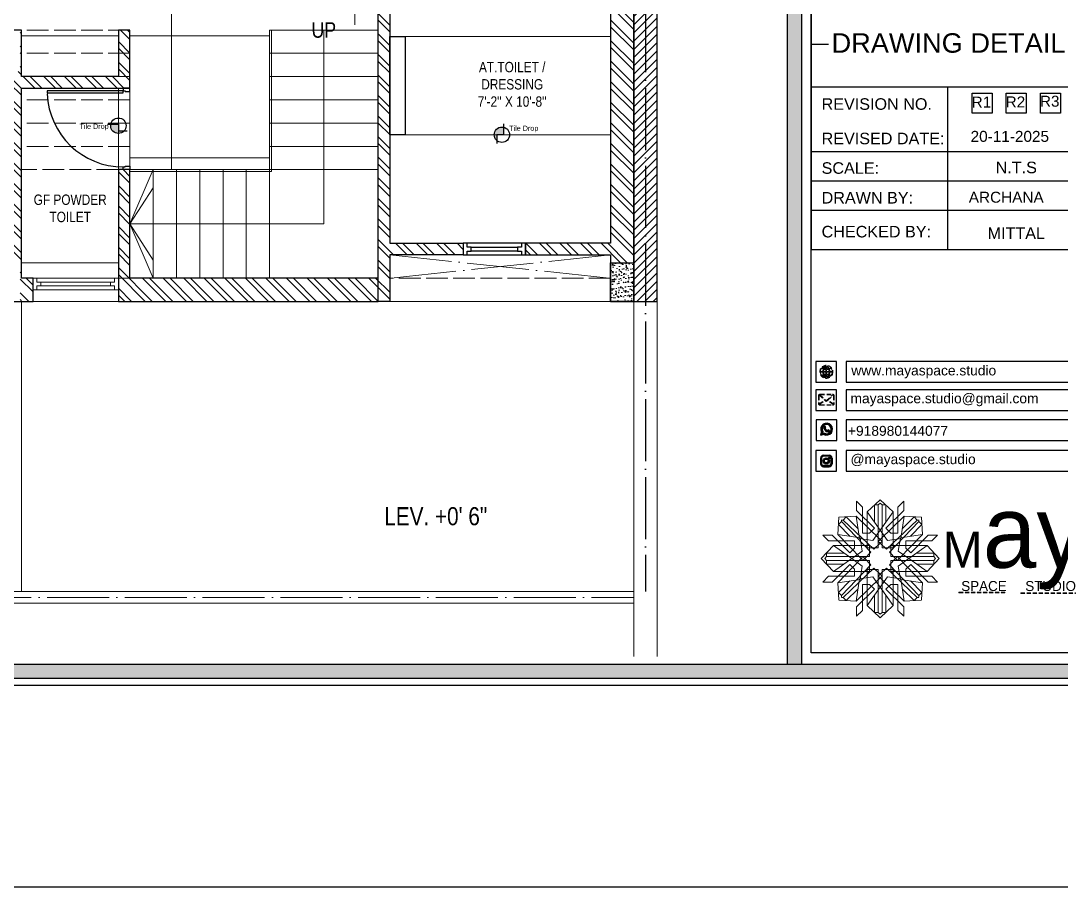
# Model space of a CAD drawing. Header units: millimetres. Extents: x 56222 to 3066687, y -650199 to -121287.
# Drawn here: x 151330.2 to 151732.8, y -179985.6 to -179650.4 of the extents above; entities that cross this region are included whole.
import ezdxf
from ezdxf.enums import TextEntityAlignment as Align

# ---------------------------------------------------------------- set-up
doc = ezdxf.new("R2010")
doc.units = ezdxf.units.MM
doc.header["$MEASUREMENT"] = 0
for name, pattern in [('ACAD_ISO02W100', [15, 12, -3]), ('ACAD_ISO04W100', [30, 24, -3, 0, -3]), ('DASHEDX2', [1.5, 1, -0.5])]:
    doc.linetypes.add(name, pattern=pattern)
for name, color, linetype in [('AR DOOR', 40, 'Continuous'), ('AR ELE-5', 134, 'Continuous'), ('GROUND FLOOR  ( Text )', 251, 'Continuous'), ('WIN', 250, 'Continuous')]:
    doc.layers.add(name, color=color, linetype=linetype)
for name, color, linetype, lineweight in [('COLUMN', 1, 'Continuous', 30), ('dim05', 1, 'Continuous', 13), ('Dimension', 10, 'DASHEDX2', 20), ('Electrical', 84, 'Continuous', 30), ('FIRST FLOOR ( TEXT )', 7, 'Continuous', 9), ('GROUND FLOOR', 7, 'Continuous', 9), ('GROUND FLOOR  ( HATCH )', 251, 'Continuous', 9), ('GROUND FLOOR  ( PLINE )', 251, 'Continuous', 30), ('GROUND FLOOR ( DW_RAIL )', 7, 'Continuous', 9), ('GROUND FLOOR ( STAIR )', 251, 'Continuous', 9), ('NAME PLATE', 7, 'Continuous', 25), ('X_PLOT', 1, 'Continuous', 9), ('XX~SLAB ( BEAM )~ ( DIM )', 7, 'Continuous', 9)]:
    doc.layers.add(name, color=color, linetype=linetype, lineweight=lineweight)
doc.layers.add('hatch', color=253, linetype='Continuous', lineweight=0, transparency=0.4)
doc.layers.add('XX~SLAB ( PLINE )', color=251, linetype='Continuous', plot=False)
doc.styles.add('Arial', font='arial.ttf')
doc.styles.add("Cn_BT_0'-0", font='swissc.ttf')
doc.styles.add('KATHA', font='swissc.ttf')
doc.styles.get("Standard").update_dxf_attribs({"font": 'arial.ttf', "height": 6})
pattern_1 = [(135, (204.745, -82.701), (-3.97747564, -3.97747564), []), (135, (204.745, -80.0495), (-3.97747564, -3.97747564), [])]
pattern_2 = [(50, (204.745, -82.7011), (3.586300913, -0.313760675), [0.375, -4.125]), (355, (204.745, -82.701), (-0.69375667, 3.76096067), [0.3, -3.3]), (100.4514445, (205.0438, -82.7273), (2.892544234, 3.447199955), [0.31870096, -3.50571056]), (46.1842, (204.745, -81.701), (5.33620665, -0.8275964), [0.5625, -6.1875]), (96.6356355, (205.1896, -81.77), (4.67330973, 4.870593), [0.47805171, -5.2585688]), (351.184164, (204.745, -81.701), (4.67330973, 4.870593), [0.45, -4.95]), (21, (205.245, -81.9511), (2.98453526, -2.013094453), [0.375, -4.125]), (326, (205.245, -81.951), (1.21657666, 3.625750225), [0.3, -3.3]), (71.4514447, (205.4936, -82.119), (4.201111884, 1.612655764), [0.31870095, -3.50571056]), (37.5, (204.7449, -82.7011), (0.0607992766, 1.664469269), [0, -3.26, 0, -3.35, 0, -3.3125]), (7.5, (204.745, -82.7011), (1.315347687, 1.97205856), [0, -1.91, 0, -3.185, 0, -1.2625]), (327.5, (203.6299, -82.7011), (2.669112181, -0.112774359), [0, -1.25, 0, -3.9, 0, -5.175]), (317.5, (203.13, -82.7011), (2.915930847, 0.500524912), [0, -1.625, 0, -2.59, 0, -3.675])]

# ---------------------------------------------------------------- blocks, each defined once
blk = doc.blocks.new('*U18')
for points in [[(0, 0), (0, 1120), (-30, 1120), (-30, 0)], [(40, 0), (0, 0), (0, -30), (-10, -30), (-10, -100), (40, -100)], [(-1160, 0), (-1120, 0), (-1120, -30), (-1110, -30), (-1110, -100), (-1160, -100)]]:
    blk.add_lwpolyline(points, close=True)
at = {"layer": 'AR ELE-5', "linetype": 'ByBlock', "ltscale": 15}
blk.add_arc((2, -1), 1122, 92.373, 179.9653, dxfattribs=at)
blk = doc.blocks.new('FSFSF')
at = {"color": 42, "lineweight": 5, "true_color": 0xe0ac11}
for p, q in [((28603.86, 139.69), (28608.58, 144.08)), ((28613.31, 139.69), (28608.58, 144.08)), ((28600.03, 143.51), (28600.03, 140.16)), ((28602.15, 141.41), (28600.03, 143.51)), ((28606.47, 133.76), (28600.03, 140.16)), ((28602.15, 141.41), (28602.15, 131.95)), ((28607.9, 142.22), (28606.58, 142.22)), ((28606.58, 142.22), (28606.58, 135.84)), ((28607.9, 142.22), (28608.58, 142.85)), ((28607.9, 142.22), (28607.9, 126.58)), ((28609.27, 142.22), (28608.59, 142.85)), ((28609.27, 142.22), (28609.27, 126.58)), ((28609.27, 142.22), (28610.59, 142.22)), ((28610.59, 142.22), (28610.59, 135.84)), ((28610.7, 133.76), (28617.14, 140.16)), ((28615.02, 141.41), (28617.14, 143.51)), ((28615.02, 141.41), (28615.02, 131.95)), ((28617.14, 143.51), (28617.14, 140.16)), ((28593.19, 131.45), (28593.54, 137.71)), ((28599.8, 138.06), (28593.54, 137.71)), ((28595.12, 136.69), (28594.53, 136.69)), ((28594.56, 136.12), (28594.56, 136.71)), ((28596.24, 137.86), (28595.12, 136.69)), ((28606.27, 126.08), (28595.12, 136.69)), ((28596.24, 137.86), (28600.47, 133.65)), ((28601.03, 130), (28599.8, 138.06)), ((28599.8, 138.05), (28608.58, 129.56)), ((28603.86, 126.58), (28603.86, 139.69)), ((28603.86, 139.69), (28608.58, 133.02)), ((28613.31, 139.69), (28608.59, 133.02)), ((28617.37, 138.05), (28608.59, 129.56)), ((28610.9, 126.08), (28622.05, 136.69)), ((28613.31, 126.58), (28613.31, 139.69)), ((28616.14, 130), (28617.37, 138.06)), ((28620.93, 137.86), (28616.7, 133.65)), ((28617.37, 138.06), (28623.63, 137.71)), ((28620.93, 137.86), (28622.05, 136.69)), ((28622.05, 136.69), (28622.64, 136.69)), ((28622.62, 136.12), (28622.62, 136.71)), ((28624, 131.45), (28623.65, 137.71)), ((28593.39, 135), (28594.56, 136.12)), ((28593.39, 135), (28597.6, 130.78)), ((28605.17, 124.98), (28594.56, 136.12)), ((28606.47, 133.76), (28604.75, 131.95)), ((28605.86, 129.18), (28608.58, 133.02)), ((28611.31, 129.18), (28608.59, 133.02)), ((28610.7, 133.76), (28612.42, 131.95)), ((28612.02, 124.98), (28622.62, 136.12)), ((28623.8, 135), (28619.59, 130.78)), ((28623.8, 135), (28622.62, 136.12)), ((28587.73, 131.22), (28591.08, 131.22)), ((28589.84, 129.1), (28587.73, 131.22)), ((28589.84, 129.1), (28599.29, 129.1)), ((28597.49, 124.78), (28591.08, 131.22)), ((28593.19, 131.45), (28601.69, 122.67)), ((28601.25, 130.22), (28593.19, 131.45)), ((28599.29, 126.5), (28599.29, 129.1)), ((28605.86, 129.18), (28601.03, 130)), ((28602.07, 125.39), (28601.25, 130.22)), ((28604.75, 131.95), (28602.15, 131.95)), ((28607.9, 128.92), (28608.58, 129.56)), ((28607.9, 128.92), (28608.58, 128.27)), ((28609.27, 128.92), (28608.59, 129.56)), ((28609.27, 128.92), (28608.59, 128.27)), ((28611.31, 129.18), (28616.14, 130)), ((28612.42, 131.95), (28615.02, 131.95)), ((28615.12, 125.39), (28615.94, 130.22)), ((28623.99, 131.45), (28615.5, 122.67)), ((28615.94, 130.22), (28624, 131.45)), ((28627.34, 129.1), (28617.89, 129.1)), ((28617.89, 126.5), (28617.89, 129.1)), ((28619.7, 124.78), (28626.1, 131.22)), ((28629.45, 131.22), (28626.1, 131.22)), ((28627.34, 129.1), (28629.45, 131.22)), ((28591.56, 127.39), (28587.17, 122.66)), ((28604.66, 127.39), (28591.56, 127.39)), ((28591.56, 127.39), (28598.23, 122.67)), ((28597.49, 124.78), (28599.29, 126.5)), ((28602.07, 125.39), (28598.23, 122.67)), ((28605.17, 124.98), (28602.97, 122.67)), ((28603.68, 126.54), (28603.68, 127.39)), ((28604.66, 126.54), (28603.68, 126.54)), ((28604.71, 127.57), (28603.86, 127.57)), ((28607.9, 126.58), (28603.86, 126.58)), ((28604.66, 123.35), (28604.66, 127.39)), ((28604.7, 126.58), (28604.71, 127.57)), ((28606.27, 126.08), (28608.58, 128.27)), ((28610.9, 126.08), (28608.59, 128.27)), ((28609.27, 126.58), (28613.31, 126.58)), ((28612.02, 124.98), (28614.21, 122.67)), ((28612.46, 126.58), (28612.46, 127.57)), ((28612.46, 127.57), (28613.31, 127.57)), ((28612.52, 123.35), (28612.52, 127.39)), ((28612.52, 127.39), (28625.63, 127.39)), ((28612.52, 126.54), (28613.51, 126.54)), ((28613.51, 126.54), (28613.51, 127.39)), ((28615.12, 125.39), (28618.96, 122.67)), ((28619.7, 124.78), (28617.89, 126.5)), ((28625.63, 127.39), (28618.96, 122.67)), ((28625.63, 127.39), (28630.02, 122.66)), ((28591.56, 117.94), (28587.17, 122.66)), ((28589.03, 123.35), (28588.4, 122.67)), ((28589.03, 121.98), (28588.4, 122.65)), ((28589.03, 123.35), (28589.03, 124.67)), ((28589.03, 124.67), (28595.4, 124.67)), ((28589.03, 123.35), (28604.66, 123.35)), ((28589.03, 121.98), (28604.66, 121.98)), ((28589.03, 121.98), (28589.03, 120.66)), ((28591.56, 117.94), (28598.23, 122.65)), ((28593.19, 113.88), (28601.69, 122.65)), ((28602.07, 119.94), (28598.23, 122.65)), ((28602.33, 123.35), (28601.69, 122.67)), ((28602.33, 121.98), (28601.69, 122.65)), ((28602.33, 123.35), (28602.97, 122.67)), ((28602.33, 121.98), (28602.97, 122.65)), ((28605.17, 120.35), (28602.97, 122.65)), ((28604.66, 121.98), (28604.66, 117.94)), ((28612.02, 120.35), (28614.21, 122.65)), ((28628.16, 123.35), (28612.52, 123.35)), ((28612.52, 121.98), (28612.52, 117.94)), ((28628.16, 121.98), (28612.52, 121.98)), ((28614.85, 123.35), (28614.21, 122.67)), ((28614.85, 121.98), (28614.21, 122.65)), ((28614.85, 123.35), (28615.5, 122.67)), ((28614.85, 121.98), (28615.5, 122.65)), ((28615.12, 119.94), (28618.96, 122.65)), ((28623.99, 113.88), (28615.5, 122.65)), ((28625.63, 117.94), (28618.96, 122.65)), ((28628.16, 124.67), (28621.78, 124.67)), ((28625.63, 117.94), (28630.02, 122.66)), ((28628.16, 123.35), (28628.16, 124.67)), ((28628.16, 123.35), (28628.78, 122.67)), ((28628.16, 121.98), (28628.78, 122.65)), ((28628.16, 121.98), (28628.16, 120.66)), ((28589.03, 120.66), (28595.4, 120.66)), ((28597.49, 120.54), (28591.08, 114.11)), ((28604.66, 117.94), (28591.56, 117.94)), ((28605.17, 120.35), (28594.56, 109.2)), ((28606.27, 119.15), (28595.12, 108.54)), ((28597.49, 120.54), (28599.29, 118.83)), ((28599.29, 118.83), (28599.29, 116.23)), ((28602.07, 119.94), (28601.25, 115.1)), ((28604.66, 118.78), (28603.68, 118.78)), ((28603.68, 118.78), (28603.68, 117.94)), ((28607.9, 118.65), (28603.86, 118.65)), ((28603.86, 118.65), (28603.86, 105.54)), ((28604.71, 117.66), (28603.86, 117.66)), ((28604.7, 118.65), (28604.71, 117.66)), ((28606.27, 119.15), (28608.58, 116.96)), ((28607.9, 103.01), (28607.9, 118.65)), ((28610.9, 119.15), (28608.59, 116.96)), ((28609.27, 118.65), (28613.31, 118.65)), ((28609.27, 103.01), (28609.27, 118.65)), ((28610.9, 119.15), (28622.05, 108.54)), ((28612.02, 120.35), (28622.62, 109.2)), ((28612.46, 118.65), (28612.46, 117.66)), ((28612.46, 117.66), (28613.31, 117.66)), ((28612.52, 118.78), (28613.51, 118.78)), ((28612.52, 117.94), (28625.63, 117.94)), ((28613.31, 118.65), (28613.31, 105.54)), ((28613.51, 118.78), (28613.51, 117.94)), ((28615.12, 119.94), (28615.94, 115.1)), ((28619.7, 120.54), (28617.89, 118.83)), ((28617.89, 118.83), (28617.89, 116.23)), ((28619.7, 120.54), (28626.1, 114.11)), ((28628.16, 120.66), (28621.78, 120.66)), ((28589.84, 116.23), (28587.73, 114.11)), ((28587.73, 114.11), (28591.08, 114.11)), ((28589.84, 116.23), (28599.29, 116.23)), ((28601.25, 115.1), (28593.19, 113.87)), ((28593.19, 113.87), (28593.54, 107.62)), ((28593.39, 110.32), (28597.6, 114.55)), ((28599.8, 107.17), (28608.58, 115.67)), ((28601.03, 115.23), (28599.8, 107.17)), ((28605.86, 116.05), (28601.03, 115.23)), ((28605.86, 116.05), (28608.58, 112.21)), ((28607.9, 116.31), (28608.58, 116.96)), ((28607.9, 116.31), (28608.58, 115.67)), ((28609.27, 116.31), (28608.59, 116.96)), ((28609.27, 116.31), (28608.59, 115.67)), ((28611.31, 116.05), (28608.59, 112.21)), ((28617.37, 107.17), (28608.59, 115.67)), ((28611.31, 116.05), (28616.14, 115.23)), ((28615.94, 115.1), (28624, 113.87)), ((28616.14, 115.23), (28617.37, 107.17)), ((28627.34, 116.23), (28617.89, 116.23)), ((28623.8, 110.32), (28619.59, 114.55)), ((28624, 113.87), (28623.65, 107.62)), ((28629.45, 114.11), (28626.1, 114.11)), ((28627.34, 116.23), (28629.45, 114.11)), ((28593.39, 110.32), (28594.56, 109.2)), ((28596.24, 107.37), (28600.47, 111.58)), ((28606.47, 111.47), (28600.03, 105.07)), ((28602.15, 103.82), (28602.15, 113.27)), ((28604.75, 113.27), (28602.15, 113.27)), ((28603.86, 105.54), (28608.58, 112.21)), ((28606.47, 111.47), (28604.75, 113.27)), ((28613.31, 105.54), (28608.59, 112.21)), ((28610.7, 111.47), (28612.42, 113.27)), ((28610.7, 111.47), (28617.14, 105.07)), ((28612.42, 113.27), (28615.02, 113.27)), ((28615.02, 103.82), (28615.02, 113.27)), ((28620.93, 107.37), (28616.7, 111.58)), ((28623.8, 110.32), (28622.62, 109.2)), ((28599.8, 107.17), (28593.54, 107.52)), ((28595.12, 108.54), (28594.53, 108.54)), ((28594.56, 109.2), (28594.56, 108.61)), ((28596.24, 107.37), (28595.12, 108.54)), ((28606.58, 103.01), (28606.58, 109.38)), ((28610.59, 103.01), (28610.59, 109.38)), ((28617.37, 107.17), (28623.63, 107.52)), ((28620.93, 107.37), (28622.05, 108.54)), ((28622.05, 108.54), (28622.64, 108.54)), ((28622.62, 109.2), (28622.62, 108.61)), ((28600.03, 101.71), (28600.03, 105.07)), ((28602.15, 103.82), (28600.03, 101.71)), ((28603.86, 105.54), (28608.58, 101.15)), ((28607.9, 103.01), (28606.58, 103.01)), ((28607.9, 103.01), (28608.58, 102.38)), ((28613.31, 105.54), (28608.58, 101.15)), ((28609.27, 103.01), (28608.59, 102.38)), ((28609.27, 103.01), (28610.59, 103.01)), ((28615.02, 103.82), (28617.14, 101.71)), ((28617.14, 101.71), (28617.14, 105.07))]:
    blk.add_line(p, q, dxfattribs=at)
blk = doc.blocks.new('hgwg')
at = {"layer": 'Dimension', "true_color": 0xd39e00}
h = blk.add_hatch(color=42, dxfattribs=at)
h.dxf.hatch_style = 1
h.paths.add_polyline_path([(27505.71, 45.05), (27494.27, 45.05), (27494.27, 44.9), (27505.71, 44.9)])
h = blk.add_hatch(color=42, dxfattribs=at)
h.dxf.hatch_style = 1
h.paths.add_polyline_path([(27523.3, 44.9), (27509.68, 44.9), (27509.68, 44.75), (27523.3, 44.75)])
at = {"layer": 'Dimension', "color": 42, "true_color": 0xd39e00}
for p, q in [((27494.27, 45.05), (27505.71, 45.05)), ((27494.27, 44.9), (27494.27, 45.05)), ((27494.27, 44.9), (27505.71, 44.9)), ((27505.71, 45.05), (27505.71, 44.9)), ((27509.68, 44.9), (27523.3, 44.9)), ((27509.68, 44.9), (27509.68, 44.75)), ((27509.68, 44.75), (27523.3, 44.75)), ((27523.3, 44.75), (27523.3, 44.9))]:
    blk.add_line(p, q, dxfattribs=at)
at = {"layer": 'Dimension', "color": 42, "true_color": 0xd39e00, "attachment_point": 1}
for s, width, insert, char_height in [('{\\fCinzel|b0|i0|c0|p2;\\H1.5x;M\\fAmsterdam One|b0|i0|c0|p2;\\H2x;aya}', 85.3277, (27490.17, 69.17), 6), ('{\\fCinzel|b0|i0|c0|p0;SPACE     STUDIO}', 66.129, (27494.83, 47.86), 2.5)]:
    blk.add_mtext_dynamic_manual_height_columns(s, width=width, gutter_width=30, heights=[0], dxfattribs=dict(at, insert=insert, char_height=char_height))
blk = doc.blocks.new('QEGW4TG')
at = {"layer": 'Dimension', "true_color": 0x000000}
h = blk.add_hatch(color=18, dxfattribs=at)
h.dxf.hatch_style = 1
h.paths.add_polyline_path([(1.19, 1.98), (1.03, 1.3, 0.550912), (1.11, 1.23), (1.75, 1.39, 6.344125)])
h.paths.add_polyline_path([(1.81, 1.7), (1.4, 1.6), (1.5, 2.03, -9.071339)], flags=16)
h.paths.add_polyline_path([(2.69, 1.93, -0.240623), (1.75, 2.69, -0.209023), (1.73, 3, -0.17811), (1.89, 3.19, -0.370089), (2.01, 3.18), (2.17, 2.86, -0.071517), (2.06, 2.73, 0.321676), (2.05, 2.65, 0.122183), (2.53, 2.25, 0.066047), (2.69, 1.93, 0.375674), (3.11, 2.16, 0.370089), (3.07, 2.28, 1.584334), (2.66, 2.41), (3.13, 2.26, -0.456711)], flags=0)
h = blk.add_hatch(color=18, dxfattribs=at)
h.dxf.hatch_style = 1
h.paths.add_polyline_path([(2.69, 2.34, 0.040749), (2.63, 2.27, -0.441282), (2.53, 2.25, -0.11828), (2.06, 2.64, -0.441282), (2.07, 2.74, 0.040749), (2.13, 2.81, 0.290083), (2.14, 2.92), (2.01, 3.18, 0.316231), (1.91, 3.2, 0.190337), (1.73, 3, 0.170513), (1.72, 2.74, 0.252784), (2.69, 1.93, 0.170513), (2.95, 1.97, 0.190337), (3.11, 2.18, 0.466684), (3.03, 2.29), (2.79, 2.37, 0.273721)])
for p, q in [((2.01, 3.18), (2.14, 2.92)), ((3.07, 2.28), (2.8, 2.36)), ((1.19, 1.98), (1.03, 1.3)), ((1.1, 1.23), (1.75, 1.39)), ((1.5, 2.03), (1.4, 1.6)), ((1.4, 1.6), (1.81, 1.7))]:
    blk.add_line(p, q)
blk.add_lwpolyline([(0, 0), (4.68, 0), (4.68, 4.68), (0, 4.68)], close=True)
for centre, radius, start, end in [((2.39, 2.56), 1.34, 241.4727, 205.6422), ((2.39, 2.56), 1.04, 235.9962, 210.8333), ((2.09, 2.87), 0.39, 159.7007, 198.4072), ((2.96, 3.23), 1.33, 201.4218, 258.1669), ((2.07, 2.87), 0.364, 118.9685, 159.3648), ((1.94, 3.12), 0.0896, 41.8985, 123.1344), ((2.11, 2.68), 0.066, 135.9932, 224.8892), ((1.67, 3.16), 0.586, 312.4617, 321.8728), ((3.12, 3.42), 1.31, 216.5455, 243.5279), ((2.05, 2.87), 0.104, 320.3924, 28.6971), ((2.76, 2.27), 0.104, 70.4402, 138.745), ((1.09, 1.29), 0.0598, 164.8483, 282.1458), ((2.57, 2.3), 0.066, 234.2482, 323.1441), ((3.11, 1.94), 0.586, 137.2645, 146.6756), ((2.75, 2.31), 0.39, 260.7301, 299.4366), ((2.76, 2.29), 0.364, 299.7725, 340.1688), ((3.03, 2.2), 0.0896, 336.0029, 57.2388)]:
    blk.add_arc(centre, radius, start, end)
blk = doc.blocks.new('ASGERG')
at = {"layer": 'Dimension', "true_color": 0x000000}
h = blk.add_hatch(color=18, dxfattribs=at)
h.dxf.hatch_style = 1
h.paths.add_polyline_path([(0.99, 1.7, 0.402382), (1.83, 1.03), (2.96, 1.03, 0.426145), (3.66, 1.9), (3.66, 2.99, 0.402382), (2.83, 3.67), (1.69, 3.67, 0.426145), (0.99, 2.79)])
h.paths.add_polyline_path([(1.27, 1.72, 0.402382), (1.8, 1.3), (2.94, 1.3, 0.426145), (3.38, 1.85), (3.38, 2.97, 0.402382), (2.85, 3.4), (1.72, 3.4, 0.426145), (1.27, 2.85)], flags=16)
h.paths.add_polyline_path([(3.02, 2.35, -1), (1.64, 2.35, -1)], flags=0)
h.paths.add_polyline_path([(2.74, 2.35, -1), (1.92, 2.35, -1)], flags=0)
h.paths.add_polyline_path([(3.19, 3.02, -1), (2.86, 3.02, -1)], flags=0)
h.paths.add_polyline_path([(1.64, 2.35, 1), (3.02, 2.35, 1)], flags=0)
h = blk.add_hatch(color=18, dxfattribs=at)
h.dxf.hatch_style = 1
h.paths.add_polyline_path([(3.02, 2.35, 1), (1.64, 2.35, 1)])
h.paths.add_polyline_path([(2.74, 2.35, 1), (1.92, 2.35, 1)], flags=16)
h = blk.add_hatch(color=18, dxfattribs=at)
h.dxf.hatch_style = 1
h.paths.add_polyline_path([(3.19, 3.02, 1), (2.86, 3.02, 1)])
for p, q in [((0.99, 2.99), (0.99, 1.7)), ((1.27, 2.97), (1.27, 1.72)), ((1.69, 3.67), (2.96, 3.67)), ((2.94, 3.4), (1.72, 3.4)), ((3.38, 2.97), (3.38, 1.72)), ((3.66, 2.99), (3.66, 1.7)), ((1.69, 1.03), (2.96, 1.03)), ((2.94, 1.3), (1.72, 1.3))]:
    blk.add_line(p, q)
blk.add_lwpolyline([(0, 0), (4.68, 0), (4.68, 4.68), (0, 4.68)], close=True)
for centre, radius in [((2.33, 2.35), 0.694), ((2.33, 2.35), 0.414), ((3.02, 3.02), 0.168)]:
    blk.add_circle(centre, radius)
for centre, radius, start, end in [((1.76, 2.89), 0.778, 94.8631, 172.8127), ((1.76, 2.91), 0.491, 94.8631, 172.8127), ((2.9, 2.91), 0.491, 7.1873, 85.1369), ((2.89, 2.89), 0.778, 7.1873, 85.1369), ((1.76, 1.8), 0.778, 187.1873, 265.1369), ((1.76, 1.78), 0.491, 187.1873, 265.1369), ((2.9, 1.78), 0.491, 274.8631, 352.8127), ((2.89, 1.8), 0.778, 274.8631, 352.8127)]:
    blk.add_arc(centre, radius, start, end)
blk = doc.blocks.new('ETYETE')
at = {"layer": 'Dimension', "true_color": 0x000000}
h = blk.add_hatch(color=18, dxfattribs=at)
h.dxf.hatch_style = 1
h.paths.add_polyline_path([(3.76, 1.14, 0.414214), (4.12, 1.5), (4.12, 3.29, 0.414214), (3.76, 3.65), (0.92, 3.65, 0.414214), (0.56, 3.29), (0.56, 1.5, 0.414214), (0.92, 1.14)])
h.paths.add_polyline_path([(2.34, 1.98), (2.08, 2.22), (0.76, 1.34, 0.198912), (0.92, 1.28), (3.76, 1.28, 0.198912), (3.92, 1.34), (2.61, 2.22)], flags=16)
h.paths.add_polyline_path([(3.79, 3.51, 0.028783), (3.76, 3.52), (0.92, 3.52, 0.028783), (0.89, 3.51), (2.34, 2.16)], flags=16)
h.paths.add_polyline_path([(2.71, 2.32), (3.92, 3.45, -0.202482), (3.99, 3.29), (3.99, 1.46)], flags=16)
h.paths.add_polyline_path([(1.98, 2.32), (0.7, 1.46), (0.7, 3.52)], flags=16)
blk.add_lwpolyline([(0, 0), (4.68, 0), (4.68, 4.68), (0, 4.68)], close=True)
at = {"layer": 'Dimension', "color": 18, "true_color": 0x000000}
for p, q in [((0.56, 3.29), (0.56, 1.5)), ((0.7, 3.29), (0.7, 1.5)), ((0.76, 3.45), (1.98, 2.32)), ((0.89, 3.51), (2.34, 2.16)), ((0.92, 3.65), (3.76, 3.65)), ((0.92, 3.52), (3.76, 3.52)), ((2.34, 2.16), (3.79, 3.51)), ((2.71, 2.32), (3.92, 3.45)), ((3.99, 3.29), (3.99, 1.5)), ((4.12, 3.29), (4.12, 1.5)), ((0.7, 1.46), (1.98, 2.32)), ((0.76, 1.34), (2.08, 2.22)), ((0.92, 1.28), (3.76, 1.28)), ((0.92, 1.14), (3.76, 1.14)), ((2.08, 2.22), (2.34, 1.98)), ((2.34, 1.98), (2.61, 2.22)), ((3.92, 1.34), (2.61, 2.22)), ((3.98, 1.46), (2.71, 2.32))]:
    blk.add_line(p, q, dxfattribs=at)
for centre, radius, start, end in [((0.92, 3.29), 0.358, 90, 180), ((0.92, 3.29), 0.224, 134.2136, 180), ((0.92, 3.29), 0.224, 90, 96.5948), ((3.76, 3.29), 0.358, 0, 90), ((3.76, 3.29), 0.224, 83.4052, 90), ((3.76, 3.29), 0.224, 0, 45.7864), ((0.92, 1.5), 0.358, 180, 270), ((0.92, 1.5), 0.224, 180, 189.8662), ((0.92, 1.5), 0.224, 225, 270), ((3.76, 1.5), 0.358, 270, 0), ((3.76, 1.5), 0.224, 270, 315), ((3.76, 1.5), 0.224, 350.1338, 0)]:
    blk.add_arc(centre, radius, start, end, dxfattribs=at)
blk = doc.blocks.new('DTGWEGEARG')
at = {"layer": 'Dimension', "true_color": 0x000000}
h = blk.add_hatch(color=18, dxfattribs=at)
h.dxf.hatch_style = 1
h.paths.add_polyline_path([(3.83, 2.34, 1), (0.85, 2.34, 1)])
h.paths.add_polyline_path([(3.3, 1.41, 0.055205), (2.96, 1.58, -0.105795), (2.51, 1.01, 0.169822)], flags=16)
h.paths.add_polyline_path([(2.41, 1.12), (2.41, 1.69, -0.058279), (2.81, 1.63, -0.103353)], flags=16)
h.paths.add_polyline_path([(2.26, 1.13, -0.101741), (1.87, 1.63, -0.057171), (2.26, 1.69)], flags=16)
h.paths.add_polyline_path([(2.17, 1.01, -0.105795), (1.72, 1.58, 0.055205), (1.38, 1.41, 0.169822)], flags=16)
h.paths.add_polyline_path([(3.02, 1.72, 0.081336), (3.13, 2.27), (3.68, 2.27, -0.152069), (3.4, 1.52, 0.05687)], flags=16)
h.paths.add_polyline_path([(2.87, 1.77, 0.061945), (2.41, 1.84), (2.41, 2.27), (2.98, 2.27, -0.081344)], flags=16)
h.paths.add_polyline_path([(2.26, 1.84, 0.060923), (1.8, 1.77, -0.081344), (1.7, 2.27), (2.26, 2.27)], flags=16)
h.paths.add_polyline_path([(1.66, 1.72, 0.05687), (1.28, 1.52, -0.152069), (1, 2.27), (1.55, 2.27, 0.081336)], flags=16)
h.paths.add_polyline_path([(2.98, 2.42), (2.41, 2.42), (2.41, 2.83, 0.061945), (2.87, 2.91, -0.080009)], flags=16)
h.paths.add_polyline_path([(3.13, 2.42, 0.080116), (3.02, 2.96, 0.127778), (2.51, 3.67, -0.36029), (3.68, 2.42)], flags=16)
h.paths.add_polyline_path([(2.26, 2.42), (1.7, 2.42, -0.080009), (1.8, 2.91, 0.060923), (2.26, 2.84)], flags=16)
h.paths.add_polyline_path([(1.55, 2.42), (1, 2.42, -0.150466), (1.28, 3.16, 0.05687), (1.66, 2.96, 0.080116)], flags=16)
h.paths.add_polyline_path([(2.41, 2.98), (2.41, 3.56, -0.103353), (2.81, 3.05, -0.058279)], flags=16)
h.paths.add_polyline_path([(2.26, 2.99, -0.057171), (1.87, 3.05, -0.101741), (2.26, 3.55)], flags=16)
h.paths.add_polyline_path([(1.72, 3.1, -0.055205), (1.38, 3.27, -0.169822), (2.17, 3.67, 0.105795)], flags=16)
blk.add_lwpolyline([(0, 0), (4.68, 0), (4.68, 4.68), (0, 4.68)], close=True)
at = {"layer": 'Dimension', "color": 18, "true_color": 0x000000}
for p, q in [((1, 2.42), (1.55, 2.42)), ((1.7, 2.42), (2.26, 2.42)), ((2.26, 3.55), (2.26, 2.99)), ((2.26, 2.84), (2.26, 2.42)), ((2.41, 3.56), (2.41, 2.98)), ((2.41, 2.83), (2.41, 2.42)), ((2.41, 2.42), (2.98, 2.42)), ((3.13, 2.42), (3.68, 2.42)), ((1, 2.27), (1.55, 2.27)), ((1.7, 2.27), (2.26, 2.27)), ((2.26, 2.27), (2.26, 1.84)), ((2.26, 1.69), (2.26, 1.13)), ((2.41, 2.27), (2.98, 2.27)), ((2.41, 2.27), (2.41, 1.84)), ((2.41, 1.69), (2.41, 1.12)), ((3.13, 2.27), (3.68, 2.27))]:
    blk.add_line(p, q, dxfattribs=at)
blk.add_circle((2.34, 2.34), 1.49, dxfattribs=at)
for centre, radius, start, end in [((2.34, 2.34), 1.34, 142.3819, 176.6093), ((2.34, 4.74), 1.9, 236.1399, 249.1595), ((2.34, 2.34), 1.34, 97.3549, 135.9073), ((2.34, 4.74), 1.75, 236.7417, 249.3811), ((3.28, 2.34), 1.73, 159.0567, 177.3789), ((3.28, 2.34), 1.58, 158.8325, 177.1302), ((3.28, 2.34), 1.73, 129.9301, 154.0867), ((2.34, 4.74), 1.9, 253.6799, 267.6253), ((3.28, 2.34), 1.58, 130.1073, 153.3446), ((2.34, 4.74), 1.75, 254.3336, 267.422), ((1.4, 2.34), 1.58, 26.6554, 50.2584), ((2.34, 4.74), 1.75, 272.3248, 285.6664), ((2.34, 4.74), 1.9, 272.1415, 286.3201), ((2.34, 2.34), 1.34, 3.3907, 82.6451), ((1.4, 2.34), 1.73, 25.9133, 50.0699), ((1.4, 2.34), 1.58, 2.8698, 21.1675), ((2.34, 4.74), 1.75, 290.6189, 303.2583), ((2.34, 4.74), 1.9, 290.8405, 303.8601), ((1.4, 2.34), 1.73, 2.6211, 20.9433), ((2.34, 2.34), 1.34, 183.0315, 217.6181), ((2.34, -0.06), 1.9, 110.8405, 123.8601), ((2.34, -0.06), 1.75, 110.6189, 123.2583), ((2.34, 2.34), 1.34, 224.0927, 262.6451), ((3.28, 2.34), 1.73, 182.3435, 200.9433), ((3.28, 2.34), 1.58, 182.5658, 201.1675), ((3.28, 2.34), 1.73, 205.9133, 230.0699), ((2.34, -0.06), 1.9, 92.3747, 106.3201), ((2.34, -0.06), 1.75, 92.578, 105.6664), ((3.28, 2.34), 1.58, 206.6554, 229.8927), ((2.34, -0.06), 1.9, 73.6799, 87.8585), ((2.34, -0.06), 1.75, 74.3336, 87.6752), ((1.4, 2.34), 1.58, 309.7416, 333.3446), ((1.4, 2.34), 1.73, 309.9301, 334.0867), ((2.34, 2.34), 1.34, 277.3549, 315.9073), ((1.4, 2.34), 1.58, 338.8325, 357.4342), ((2.34, -0.06), 1.75, 56.7417, 69.3811), ((1.4, 2.34), 1.73, 339.0567, 357.6565), ((2.34, -0.06), 1.9, 56.1399, 69.1595), ((2.34, 2.34), 1.34, 322.3819, 356.9685)]:
    blk.add_arc(centre, radius, start, end, dxfattribs=at)
blk = doc.blocks.new('LAYOUT FILE')
at = {"layer": 'NAME PLATE', "true_color": 0xd39e00}
h = blk.add_hatch(color=42, dxfattribs=at)
h.paths.add_polyline_path([(3346889.83, -513806.18), (3346889.83, -514260.7), (3347535.56, -514260.7), (3347535.56, -513806.18)])
h.paths.add_polyline_path([(3346894.36, -513810.71), (3347531.03, -513810.71), (3347531.03, -514256.17), (3346894.36, -514256.17)], flags=16)
blk.add_hatch(color=42, dxfattribs=at).paths.add_polyline_path([(3347433.6, -514256.17), (3347438.13, -514256.17), (3347438.13, -513806.18), (3347433.6, -513806.18)])
at = {"layer": 'NAME PLATE', "color": 42, "true_color": 0xd39e00}
for p, q in [((3347441.2, -514044.12), (3347441.2, -514123.43)), ((3347441.2, -514057.72), (3347446.81, -514057.72)), ((3347441.2, -514071.32), (3347527.96, -514071.32)), ((3347484.98, -514123.43), (3347484.98, -514071.32)), ((3347527.96, -514092.16), (3347441.2, -514092.16)), ((3347527.96, -514101.55), (3347441.2, -514101.55)), ((3347527.96, -514110.94), (3347441.2, -514110.94)), ((3347441.2, -514123.43), (3347527.96, -514123.43))]:
    blk.add_line(p, q, dxfattribs=at)
for points in [[(3346887.56, -513803.91), (3347537.83, -513803.91), (3347537.83, -514262.96), (3346887.56, -514262.96)], [(3346889.83, -513806.18), (3347535.56, -513806.18), (3347535.56, -514260.7), (3346889.83, -514260.7)], [(3347433.6, -514256.17), (3347433.6, -513806.18), (3347438.13, -513806.18), (3347438.13, -514256.17)], [(3346894.36, -513810.71), (3347531.03, -513810.71), (3347531.03, -514256.17), (3346894.36, -514256.17)], [(3347441.2, -514252.44), (3347441.2, -513814.44), (3347527.96, -513814.44), (3347527.96, -514252.44)], [(3347492.73, -514073.33), (3347499.12, -514073.33), (3347499.12, -514079.72), (3347492.73, -514079.72)], [(3347503.67, -514073.33), (3347510.06, -514073.33), (3347510.06, -514079.72), (3347503.67, -514079.72)], [(3347514.62, -514073.33), (3347521.01, -514073.33), (3347521.01, -514079.72), (3347514.62, -514079.72)]]:
    blk.add_lwpolyline(points, close=True, dxfattribs=at)
at = {"layer": 'NAME PLATE', "color": 18, "true_color": 0x000000}
for points in [[(3347452.43, -514165.84), (3347524.78, -514165.84), (3347524.78, -514159.23), (3347452.43, -514159.23)], [(3347452.43, -514174.87), (3347524.78, -514174.87), (3347524.78, -514168.26), (3347452.43, -514168.26)], [(3347452.46, -514184.5), (3347524.78, -514184.5), (3347524.78, -514177.88), (3347452.46, -514177.88)], [(3347452.43, -514194.36), (3347524.78, -514194.36), (3347524.78, -514187.74), (3347452.43, -514187.74)]]:
    blk.add_lwpolyline(points, close=True, dxfattribs=at)
at = {"layer": 'NAME PLATE', "color": 42, "true_color": 0xd39e00}
for name, p, xscale, yscale, zscale in [('DTGWEGEARG', (3347442.76, -514165.84), 1.413658832510879, 1.413658832510879, 1.413658832510879), ('ETYETE', (3347442.76, -514174.87), 1.413658832510879, 1.413658832510879, 1.413658832510879), ('QEGW4TG', (3347442.8, -514184.5), 1.413658832510879, 1.413658832510879, 1.413658832510879), ('ASGERG', (3347442.76, -514194.36), 1.413658832510879, 1.413658832510879, 1.413658832510879), ('FSFSF', (3322302.67, -514330.17), 0.8794785156214666, 0.8794785156214666, 0.8794785156214666), ('hgwg', (3312200.76, -514290.9), 1.283459272116341, 1.283459272116341, 1.283459272116341)]:
    blk.add_blockref(name, p, dxfattribs=dict(at, xscale=xscale, yscale=yscale, zscale=zscale))
at = {"layer": 'NAME PLATE', "style": 'Arial'}
for s, height, p in [('DRAWING DETAIL', 6.2234, (3347485.18, -514060.42)), ('REVISION NO.', 3.6986, (3347462.21, -514078.69)), ('REVISED DATE: ', 3.6986, (3347464.94, -514089.72)), ('SCALE:', 3.699, (3347453.75, -514099.17)), ('DRAWN BY:', 3.699, (3347459.2, -514108.68)), ('CHECKED BY:', 3.6986, (3347462.07, -514119.53)), ('MITTAL', 3.699, (3347506.87, -514120.02))]:
    blk.add_text(s, height=height, dxfattribs=at).set_placement(p, align=Align.CENTER)
at = {"layer": 'NAME PLATE', "insert": (3347506.87, -514095.29, 0), "char_height": 3.699, "width": 7.2187, "attachment_point": 2, "style": 'Arial'}
blk.add_mtext('N.T.S', dxfattribs=at)
at = {"layer": 'NAME PLATE', "color": 18, "true_color": 0x000000, "char_height": 3.1609, "attachment_point": 1}
for s, width, gutter_width, insert in [('www.mayaspace.studio', 49.6053, 41.49, (3347454.06, -514160.52, 0)), ('mayaspace.studio@gmail.com', 30.9472, 25.89, (3347453.81, -514169.44, 0)), ('+918980144077', 120.6798, 25.89, (3347452.99, -514179.84, 0)), ('@mayaspace.studio', 30.9472, 25.89, (3347453.81, -514188.92, 0))]:
    blk.add_mtext_dynamic_manual_height_columns(s, width=width, gutter_width=gutter_width, heights=[0], dxfattribs=dict(at, insert=insert))
blk = doc.blocks.new('DF DF D')
at = {"layer": 'WIN'}
h = blk.add_hatch(color=256, dxfattribs=at)
h.dxf.hatch_style = 1
h.paths.add_polyline_path([(3351769.17, -515756.21), (3351769.17, -515753.29, 0.049939), (3351768.58, -515753.23, 0.699776), (3351766.66, -515758.48), (3351766.66, -515756.21)])
blk.add_lwpolyline([(3351769.17, -515752), (3351769.17, -515756.21), (3351766.66, -515756.21), (3351766.66, -515759.61)], dxfattribs=at)
blk.add_circle((3351768.58, -515756.21), 2.98, dxfattribs=at)

msp = doc.modelspace()

# ---------------------------------------------------------------- hatches: boundary and pattern name
at = {"layer": 'GROUND FLOOR  ( HATCH )'}
h = msp.add_hatch(dxfattribs=at)
h.set_pattern_fill('ANSI31', color=6, scale=18, style=0)
h.set_pattern_definition([(45, (35035.7955, -17139.7794), (-1.590990258, 1.590990258), [])])
h.paths.add_polyline_path([(151576.481, -179415.454), (151567.481, -179415.454), (151567.481, -179758.954), (151576.481, -179758.954)])
at = {"layer": 'hatch', "lineweight": 0, "true_color": 0x636466, "transparency": 33554610}
h = msp.add_hatch(dxfattribs=at)
h.set_pattern_fill('ANSI32', color=251, scale=15, angle=90, style=0)
h.set_pattern_definition(pattern_1)
h.paths.add_polyline_path([(151250.981, -179749.954), (151246.847, -179749.954), (151223.981, -179749.954), (151223.981, -179758.954), (151250.981, -179758.954)])
h.paths.add_polyline_path([(151320.981, -179749.954), (151317.713, -179749.954), (151298.981, -179749.954), (151298.981, -179754.454), (151298.981, -179758.954), (151320.981, -179758.954)])
h.paths.add_polyline_path([(151329.981, -179669.954), (151325.981, -179669.954), (151325.981, -179703.413), (151325.981, -179743.954), (151329.981, -179743.954)])
h.paths.add_polyline_path([(151334.981, -179749.954), (151330.481, -179749.954), (151330.481, -179676.454), (151372.481, -179676.454), (151372.481, -179671.954), (151330.481, -179671.954), (151330.481, -179653.954), (151329.981, -179653.954), (151329.981, -179749.203), (151329.981, -179758.954), (151330.481, -179758.954), (151334.981, -179758.954)])
h.paths.add_polyline_path([(151372.481, -179662.954), (151367.981, -179662.954), (151367.981, -179671.954), (151372.481, -179671.954)], flags=17)
h.paths.add_polyline_path([(151372.481, -179653.954), (151367.981, -179653.954), (151367.981, -179662.954), (151372.481, -179662.954)], flags=17)
h.paths.add_polyline_path([(151372.481, -179707.954), (151367.981, -179707.954), (151367.981, -179749.954), (151372.481, -179749.954)], flags=17)
h.paths.add_polyline_path([(151468.481, -179749.954), (151459.445, -179749.954), (151388.579, -179749.954), (151367.981, -179749.954), (151367.981, -179754.454), (151367.981, -179758.954), (151468.481, -179758.954)])
h.paths.add_polyline_path([(151472.981, -179613.454), (151468.481, -179613.454), (151468.481, -179656.184), (151468.481, -179703.413), (151468.481, -179749.954), (151468.481, -179758.954), (151472.981, -179758.954), (151472.981, -179740.954), (151501.476, -179740.954), (151501.476, -179736.454), (151472.981, -179736.454)])
h.paths.add_polyline_path([(151567.481, -179619.454), (151558.481, -179619.454), (151558.481, -179736.454), (151525.481, -179736.454), (151525.481, -179740.954), (151558.481, -179740.954), (151558.481, -179743.954), (151567.481, -179743.954)])
h.paths.add_polyline_path([(151558.481, -179604.454), (151554.213, -179604.454), (151526.985, -179604.454), (151526.985, -179608.952), (151558.481, -179608.954)])
h.paths.add_polyline_path([(151496.981, -179604.454), (151483.481, -179604.454), (151483.481, -179608.954), (151496.981, -179608.954)])
h.paths.add_polyline_path([(151407.981, -179604.454), (151383.981, -179604.454), (151383.981, -179608.954), (151388.579, -179608.954), (151407.981, -179608.954)])
h.paths.add_polyline_path([(151370.452, -179514.949), (151396.924, -179514.949), (151396.924, -179506.706), (151370.452, -179506.706)], flags=9)
h.paths.add_polyline_path([(151090.317, -179572.174), (151136.698, -179572.174), (151136.698, -179536.871), (151090.317, -179536.871)], flags=9)
h.paths.add_polyline_path([(151202.907, -179763.371), (151215.241, -179763.371), (151215.241, -179759.25), (151202.907, -179759.25)], flags=9)
h.paths.add_polyline_path([(151304.524, -179466.063), (151316.858, -179466.063), (151316.858, -179461.942), (151304.524, -179461.942)], flags=9)
h.paths.add_polyline_path([(151174.816, -179821.287), (151220.42, -179821.287), (151220.42, -179806.628), (151174.816, -179806.628)], flags=9)
h = msp.add_hatch(dxfattribs=at)
h.set_pattern_fill('ANSI32', color=251, scale=15, angle=90, style=0)
h.set_pattern_definition(pattern_1)
h.paths.add_polyline_path([(151285.481, -179466.454), (151246.847, -179466.454), (151239.582, -179466.454), (151239.582, -179475.454), (151246.847, -179475.454), (151285.481, -179475.454)])
h.paths.add_polyline_path([(151206.582, -179466.454), (151175.981, -179466.454), (151175.981, -179475.454), (151206.582, -179475.454)])
h.paths.add_polyline_path([(151421.981, -179466.454), (151330.481, -179466.454), (151330.481, -179475.454), (151388.579, -179475.454), (151407.981, -179475.454), (151421.981, -179475.454)])
h.paths.add_polyline_path([(151462.481, -179466.454), (151430.981, -179466.454), (151430.981, -179475.454), (151462.481, -179475.454)])
h.paths.add_polyline_path([(151412.481, -179509.994), (151412.481, -179475.454), (151407.981, -179475.454), (151407.981, -179514.494), (151407.981, -179561.724), (151407.981, -179604.454), (151412.481, -179604.454), (151412.481, -179557.224)])
h.paths.add_polyline_path([(151432.443, -179604.454), (151412.481, -179604.454), (151407.981, -179604.454), (151407.981, -179608.954), (151432.443, -179608.954)])
h.paths.add_polyline_path([(151558.486, -179466.454), (151522.481, -179466.454), (151522.481, -179475.454), (151554.213, -179475.454), (151558.486, -179475.454)])
h.paths.add_polyline_path([(151175.981, -179481.454), (151166.981, -179481.454), (151166.981, -179503.954), (151175.981, -179503.954)])
h.paths.add_polyline_path([(151175.981, -179575.954), (151166.981, -179575.954), (151166.981, -179593.954), (151175.981, -179593.954)])
h.paths.add_polyline_path([(151175.981, -179608.954), (151166.981, -179608.954), (151166.981, -179644.954), (151175.981, -179644.954)])
h.paths.add_polyline_path([(151205.974, -179604.454), (151175.981, -179604.454), (151175.981, -179608.954), (151205.974, -179608.954)])
h.paths.add_polyline_path([(151090.317, -179572.174), (151136.698, -179572.174), (151136.698, -179536.871), (151090.317, -179536.871)], flags=9)
h.paths.add_polyline_path([(151352.428, -179693.295), (151364.762, -179693.295), (151364.762, -179689.174), (151352.428, -179689.174)], flags=9)
h.paths.add_polyline_path([(151202.907, -179763.371), (151215.241, -179763.371), (151215.241, -179759.25), (151202.907, -179759.25)], flags=9)
h.paths.add_polyline_path([(151518.71, -179694.063), (151531.045, -179694.063), (151531.045, -179689.942), (151518.71, -179689.942)], flags=9)
h.paths.add_polyline_path([(151304.524, -179466.063), (151316.858, -179466.063), (151316.858, -179461.942), (151304.524, -179461.942)], flags=9)
h.paths.add_polyline_path([(151335.441, -179730.591), (151363.171, -179730.591), (151363.171, -179715.452), (151335.441, -179715.452)], flags=9)
h.paths.add_polyline_path([(151467.903, -179849.491), (151513.508, -179849.491), (151513.508, -179834.832), (151467.903, -179834.832)], flags=9)
h.paths.add_polyline_path([(151174.816, -179821.287), (151220.42, -179821.287), (151220.42, -179806.628), (151174.816, -179806.628)], flags=9)
h.paths.add_polyline_path([(151505.895, -179685.963), (151534.872, -179685.963), (151534.872, -179664.125), (151505.895, -179664.125)], flags=9)
h = msp.add_hatch(dxfattribs=at)
h.set_pattern_fill('AR-CONC', color=251, scale=0.5)
h.set_pattern_definition(pattern_2)
h.paths.add_polyline_path([(151175.981, -179466.454), (151166.981, -179466.454), (151166.981, -179481.454), (151175.981, -179481.454), (151175.981, -179475.454)])
h.paths.add_polyline_path([(151330.481, -179466.454), (151321.481, -179466.454), (151321.481, -179469.454), (151321.481, -179475.454), (151330.481, -179475.454)])
h.paths.add_polyline_path([(151430.981, -179466.454), (151421.981, -179466.454), (151421.981, -179475.454), (151430.981, -179475.454)])
h.paths.add_polyline_path([(151567.481, -179466.454), (151558.486, -179466.454), (151558.486, -179480.454), (151558.486, -179480.454), (151567.481, -179480.454)])
h.paths.add_polyline_path([(151483.481, -179604.454), (151483.347, -179604.454), (151468.481, -179604.454), (151468.481, -179613.454), (151483.481, -179613.454)])
h.paths.add_polyline_path([(151567.481, -179604.454), (151558.481, -179604.454), (151558.481, -179619.454), (151567.481, -179619.454)])
h.paths.add_polyline_path([(151175.981, -179593.954), (151166.981, -179593.954), (151166.981, -179608.954), (151175.981, -179608.954)])
h.paths.add_polyline_path([(151343.527, -179651.869), (151362.796, -179651.869), (151362.796, -179638.292), (151343.527, -179638.292)], flags=9)
h.paths.add_polyline_path([(151414.393, -179651.869), (151433.662, -179651.869), (151433.662, -179638.292), (151414.393, -179638.292)], flags=9)
h.paths.add_polyline_path([(151441.67, -179642.342), (151462.107, -179642.342), (151462.107, -179634.099), (151441.67, -179634.099)], flags=9)
h.paths.add_polyline_path([(151090.317, -179572.174), (151136.698, -179572.174), (151136.698, -179536.871), (151090.317, -179536.871)], flags=9)
h.paths.add_polyline_path([(151441.433, -179660.267), (151453.257, -179660.267), (151453.257, -179647.702), (151441.433, -179647.702)], flags=9)
h.paths.add_polyline_path([(151352.428, -179693.295), (151364.762, -179693.295), (151364.762, -179689.174), (151352.428, -179689.174)], flags=9)
h.paths.add_polyline_path([(151202.907, -179763.371), (151215.241, -179763.371), (151215.241, -179759.25), (151202.907, -179759.25)], flags=9)
h.paths.add_polyline_path([(151518.71, -179694.063), (151531.045, -179694.063), (151531.045, -179689.942), (151518.71, -179689.942)], flags=9)
h.paths.add_polyline_path([(151304.524, -179466.063), (151316.858, -179466.063), (151316.858, -179461.942), (151304.524, -179461.942)], flags=9)
h.paths.add_polyline_path([(151335.441, -179730.591), (151363.171, -179730.591), (151363.171, -179715.452), (151335.441, -179715.452)], flags=9)
h.paths.add_polyline_path([(151467.903, -179849.491), (151513.508, -179849.491), (151513.508, -179834.832), (151467.903, -179834.832)], flags=9)
h.paths.add_polyline_path([(151174.816, -179821.287), (151220.42, -179821.287), (151220.42, -179806.628), (151174.816, -179806.628)], flags=9)
h.paths.add_polyline_path([(151505.895, -179685.963), (151534.872, -179685.963), (151534.872, -179664.125), (151505.895, -179664.125)], flags=9)
h.paths.add_polyline_path([(151265.404, -179686.158), (151297.03, -179686.158), (151297.03, -179671.083), (151265.404, -179671.083)], flags=9)
h = msp.add_hatch(dxfattribs=at)
h.set_pattern_fill('AR-CONC', color=251, scale=0.5)
h.set_pattern_definition(pattern_2)
h.paths.add_polyline_path([(151567.481, -179743.954), (151558.481, -179743.954), (151558.481, -179758.954), (151567.481, -179758.954)])

# ---------------------------------------------------------------- linework, layer by layer
at = {"layer": 'COLUMN'}
msp.add_lwpolyline([(151558.481, -179743.954), (151567.481, -179743.954), (151567.481, -179758.954), (151558.481, -179758.954)], close=True, dxfattribs=at)
at = {"layer": 'dim05', "color": 3, "lineweight": 30}
msp.add_lwpolyline([(150904.03, -179275.246), (154243.905, -179275.246), (154243.905, -179985.574), (150904.03, -179985.574)], close=True, dxfattribs=at)
at = {"layer": 'GROUND FLOOR'}
for p, q in [((151567.481, -179375.405), (151567.481, -179896.338)), ((151576.481, -179375.405), (151576.481, -179896.338)), ((151468.481, -179604.454), (151468.481, -179758.954)), ((151558.481, -179608.954), (151558.481, -179736.454)), ((151472.981, -179613.454), (151472.981, -179736.454)), ((151367.981, -179671.954), (151367.981, -179653.954)), ((151372.481, -179676.454), (151372.481, -179653.954)), ((151472.981, -179656.454), (151558.481, -179656.454)), ((151367.981, -179758.954), (151367.981, -179676.454)), ((151472.981, -179694.454), (151558.481, -179694.454)), ((151372.481, -179749.954), (151372.481, -179707.954)), ((151504.481, -179736.454), (151558.481, -179736.454)), ((151525.481, -179736.454), (151525.481, -179740.954)), ((151472.981, -179740.954), (151472.981, -179758.954)), ((151504.481, -179740.954), (151558.481, -179740.954)), ((151558.481, -179740.954), (151558.481, -179758.954)), ((151468.481, -179749.954), (151334.981, -179749.954)), ((151567.481, -179758.954), (151166.981, -179758.954)), ((151330.481, -179758.954), (151330.481, -179871.204)), ((151071.731, -179871.204), (151567.481, -179871.204)), ((151067.231, -179875.704), (151567.481, -179875.704))]:
    msp.add_line(p, q, dxfattribs=at)
at = {"layer": 'GROUND FLOOR', "color": 1, "linetype": 'ACAD_ISO04W100'}
for p, q in [((151571.981, -179375.405), (151571.981, -179758.954)), ((151472.981, -179740.954), (151558.481, -179749.954)), ((151558.481, -179740.954), (151472.981, -179749.954))]:
    msp.add_line(p, q, dxfattribs=at)
at = {"layer": 'GROUND FLOOR', "color": 5}
msp.add_line((151372.481, -179676.454), (151330.481, -179676.454), dxfattribs=at)
at = {"layer": 'GROUND FLOOR', "linetype": 'ACAD_ISO02W100', "ltscale": 0.7}
msp.add_line((151558.481, -179749.954), (151472.981, -179749.954), dxfattribs=at)
at = {"layer": 'GROUND FLOOR', "color": 1, "linetype": 'ACAD_ISO04W100'}
msp.add_lwpolyline([(151567.481, -179410.954), (151069.481, -179410.954), (151069.481, -179873.454), (151567.481, -179873.454)], dxfattribs=at)
at = {"layer": 'GROUND FLOOR', "color": 6, "lineweight": 30}
msp.add_lwpolyline([(151576.481, -179415.454), (151567.481, -179415.454), (151567.481, -179758.954), (151576.481, -179758.954)], close=True, dxfattribs=at)
at = {"layer": 'GROUND FLOOR'}
msp.add_lwpolyline([(151426.481, -179653.954), (151426.481, -179707.954), (151372.481, -179707.954)], dxfattribs=at)
at = {"layer": 'GROUND FLOOR  ( PLINE )', "lineweight": 0}
msp.add_line((151367.981, -179743.954), (151330.481, -179743.954), dxfattribs=at)
at = {"layer": 'GROUND FLOOR  ( PLINE )'}
for points in [[(151562.981, -179480.454), (151562.981, -179604.454), (151526.985, -179604.452), (151526.985, -179608.952), (151558.481, -179608.954), (151558.481, -179736.454), (151525.481, -179736.454), (151525.481, -179740.954), (151558.481, -179740.954), (151558.481, -179758.954), (151567.481, -179758.954), (151567.481, -179466.454), (151522.481, -179466.454), (151522.481, -179475.454), (151558.486, -179475.454)], [(151472.981, -179736.454), (151501.476, -179736.454), (151501.476, -179740.954), (151472.981, -179740.954), (151472.981, -179758.954), (151468.481, -179758.954), (151468.481, -179604.454), (151496.981, -179604.454), (151496.981, -179608.954), (151483.481, -179608.954)], [(151472.981, -179613.454), (151472.981, -179736.454)], [(151330.481, -179749.954), (151330.481, -179676.454), (151372.481, -179676.454), (151372.481, -179653.954), (151367.981, -179653.954), (151367.981, -179671.954), (151330.481, -179671.954), (151330.481, -179653.954), (151325.981, -179653.954)], [(151320.981, -179749.954), (151298.981, -179749.954), (151298.981, -179758.954), (151330.481, -179758.954)], [(151330.481, -179758.954), (151330.481, -179758.954), (151334.981, -179758.954), (151334.981, -179749.954), (151330.481, -179749.954)]]:
    msp.add_lwpolyline(points, dxfattribs=at)
for points in [[(151472.981, -179656.454), (151478.981, -179656.454), (151478.981, -179694.454), (151472.981, -179694.454)], [(151468.481, -179749.954), (151372.481, -179749.954), (151372.481, -179707.954), (151367.981, -179707.954), (151367.981, -179758.954), (151468.481, -179758.954)]]:
    msp.add_lwpolyline(points, close=True, dxfattribs=at)
at = {"layer": 'GROUND FLOOR ( DW_RAIL )'}
msp.add_lwpolyline([(151367.981, -179749.954), (151366.481, -179749.954), (151366.481, -179751.454), (151364.981, -179751.454), (151364.981, -179752.954), (151337.981, -179752.954), (151337.981, -179751.454), (151336.481, -179751.454), (151336.481, -179749.954), (151334.981, -179749.954), (151334.981, -179754.454), (151336.481, -179754.454), (151336.481, -179752.954), (151337.981, -179752.954), (151337.981, -179751.454), (151364.981, -179751.454), (151364.981, -179752.954), (151366.481, -179752.954), (151366.481, -179754.454), (151367.981, -179754.454), (151367.981, -179749.954), (151334.981, -179749.954), (151334.981, -179754.454), (151367.981, -179754.454)], close=True, dxfattribs=at)
at = {"layer": 'GROUND FLOOR ( STAIR )', "color": 5, "linetype": 'ACAD_ISO02W100', "ltscale": 0.7}
for p, q in [((151372.481, -179653.954), (151330.481, -179653.954)), ((151372.481, -179662.954), (151330.481, -179662.954)), ((151372.481, -179671.954), (151330.481, -179671.954)), ((151372.481, -179676.454), (151372.481, -179707.954)), ((151372.481, -179680.954), (151330.481, -179680.954)), ((151372.481, -179689.954), (151330.481, -179689.954)), ((151372.481, -179698.954), (151330.481, -179698.954)), ((151367.981, -179707.954), (151330.481, -179707.954))]:
    msp.add_line(p, q, dxfattribs=at)
at = {"layer": 'GROUND FLOOR ( STAIR )'}
for p, q in [((151426.481, -179653.954), (151426.481, -179707.954)), ((151426.481, -179707.954), (151426.481, -179653.954)), ((151468.481, -179653.954), (151426.481, -179653.954)), ((151426.481, -179653.954), (151426.481, -179749.954)), ((151427.181, -179653.954), (151427.181, -179708.654)), ((151468.481, -179662.954), (151426.481, -179662.954)), ((151468.481, -179671.954), (151426.481, -179671.954)), ((151468.481, -179680.954), (151426.481, -179680.954)), ((151468.481, -179689.954), (151426.481, -179689.954)), ((151468.481, -179698.954), (151426.481, -179698.954)), ((151426.481, -179707.954), (151372.481, -179707.954)), ((151372.481, -179707.954), (151426.481, -179707.954)), ((151372.481, -179708.654), (151372.481, -179707.954)), ((151468.481, -179707.954), (151372.481, -179707.954)), ((151427.181, -179708.654), (151372.481, -179708.654)), ((151381.481, -179707.954), (151381.481, -179749.954)), ((151390.481, -179707.954), (151390.481, -179749.954)), ((151399.481, -179707.954), (151399.481, -179749.954)), ((151408.481, -179707.954), (151408.481, -179749.954)), ((151417.481, -179707.954), (151417.481, -179749.954))]:
    msp.add_line(p, q, dxfattribs=at)
msp.add_lwpolyline([(151372.481, -179728.954), (151381.481, -179707.954), (151381.481, -179714.954), (151372.481, -179728.954), (151381.481, -179749.954), (151381.481, -179742.954), (151372.481, -179728.954), (151447.481, -179728.954), (151447.481, -179653.954)], dxfattribs=at)
at = {"layer": 'X_PLOT', "linetype": 'ACAD_ISO04W100', "lineweight": 30}
msp.add_line((151571.981, -179375.405), (151571.981, -179871.204), dxfattribs=at)
at = {"layer": 'XX~SLAB ( BEAM )~ ( DIM )', "color": 244, "lineweight": 0, "true_color": 0x991b1e}
msp.add_line((151372.481, -179707.954), (151372.481, -179676.454), dxfattribs=at)
for points in [[(151320.981, -179656.184), (151317.713, -179656.184), (151317.713, -179608.954), (151388.579, -179608.954), (151388.579, -179656.184), (151372.481, -179656.184)], [(151459.445, -179651.954), (151459.445, -179608.954), (151388.579, -179608.954), (151388.579, -179656.184), (151426.481, -179656.184)], [(151468.481, -179656.184), (151468.481, -179656.184), (151468.481, -179608.954), (151459.445, -179608.954), (151459.445, -179651.954)], [(151367.981, -179656.184), (151330.481, -179656.184)], [(151367.981, -179656.184), (151330.481, -179656.184)], [(151372.481, -179703.413), (151388.579, -179703.413), (151388.579, -179656.184), (151372.481, -179656.184)], [(151426.481, -179703.413), (151388.579, -179703.413), (151388.579, -179656.184), (151426.481, -179656.184)], [(151468.481, -179656.184), (151468.481, -179656.184), (151468.481, -179703.413)], [(151372.481, -179703.413), (151388.579, -179703.413), (151388.579, -179707.954)], [(151426.481, -179703.413), (151388.579, -179703.413), (151388.579, -179707.954)], [(151459.445, -179749.954), (151468.481, -179749.954), (151468.481, -179703.413)], [(151388.579, -179749.954), (151330.481, -179749.954)], [(151388.579, -179749.954), (151459.445, -179749.954)]]:
    msp.add_lwpolyline(points, dxfattribs=at)
at = {"layer": 'XX~SLAB ( PLINE )'}
msp.add_lwpolyline([(151525.476, -179736.454), (151523.976, -179736.454), (151523.976, -179737.954), (151522.476, -179737.954), (151522.476, -179739.454), (151504.476, -179739.454), (151504.476, -179737.954), (151502.976, -179737.954), (151502.976, -179736.454), (151501.476, -179736.454), (151501.476, -179740.954), (151502.976, -179740.954), (151502.976, -179739.454), (151504.476, -179739.454), (151504.476, -179737.954), (151522.476, -179737.954), (151522.476, -179739.454), (151523.976, -179739.454), (151523.976, -179740.954), (151525.476, -179740.954), (151525.476, -179736.454), (151501.476, -179736.454), (151501.476, -179740.954), (151525.476, -179740.954)], close=True, dxfattribs=at)

# ---------------------------------------------------------------- block references
at = {"lineweight": 35, "rotation": 90}
msp.add_blockref('DF DF D', (-364388.224, -3531459.542), dxfattribs=at)
at = {"lineweight": 35}
msp.add_blockref('DF DF D', (-3200252.181, 336061.752), dxfattribs=at)
at = {"layer": 'AR DOOR', "linetype": 'ByBlock', "lineweight": -2, "extrusion": (0, 0, -1), "xscale": -0.02624999999989069, "yscale": 0.02624999999989069, "zscale": -0.02624999999989069, "rotation": 270}
msp.add_blockref('*U18', (-151369.856, -179677.504), dxfattribs=at)
at = {"layer": 'NAME PLATE', "lineweight": 0, "xscale": 1.209046105522275, "yscale": 1.209046105522275, "zscale": 1.209046105522275}
msp.add_blockref('LAYOUT FILE', (-3895574.687, 441860.032), dxfattribs=at)

# ---------------------------------------------------------------- texts
at = {"layer": 'Electrical', "color": 240, "true_color": 0xed1f24, "transparency": 33554687, "char_height": 2, "attachment_point": 5}
for insert in [(151358.572, -179691.481), (151524.854, -179692.249)]:
    msp.add_mtext('Tile Drop', dxfattribs=dict(at, insert=insert))
at = {"layer": 'FIRST FLOOR ( TEXT )', "char_height": 4, "attachment_point": 5, "style": 'KATHA'}
for s, insert in [("AT.TOILET /\\PDRESSING\\P7'-2'' X 10'-8''", (151520.388, -179674.97)), ('GF POWDER\\PTOILET', (151349.34, -179722.955))]:
    msp.add_mtext(s, dxfattribs=dict(at, insert=insert))
at = {"layer": 'GROUND FLOOR  ( Text )', "insert": (151447.481, -179653.954), "char_height": 6, "attachment_point": 5, "style": "Cn_BT_0'-0"}
msp.add_mtext('UP', dxfattribs=at)
at = {"layer": 'GROUND FLOOR  ( Text )', "color": 1, "insert": (151490.812, -179842.093), "char_height": 7, "attachment_point": 5, "style": "Cn_BT_0'-0"}
msp.add_mtext('LEV. +0\' 6"', dxfattribs=at)
at = {"layer": 'NAME PLATE', "style": 'Arial'}
for s, p in [('20-11-2025', (151712.958, -179697.207)), ('ARCHANA', (151711.572, -179720.746))]:
    msp.add_text(s, height=4.2457, dxfattribs=at).set_placement(p, align=Align.CENTER)
at = {"layer": 'NAME PLATE', "char_height": 4.2457, "width": 5.84159, "attachment_point": 2, "style": 'Arial'}
for s, insert in [('R1', (151701.971, -179679.712, 0)), ('R2', (151715.119, -179679.619, 0)), ('R3', (151728.394, -179679.36, 0))]:
    msp.add_mtext(s, dxfattribs=dict(at, insert=insert))

doc.saveas('drawing.dxf')
